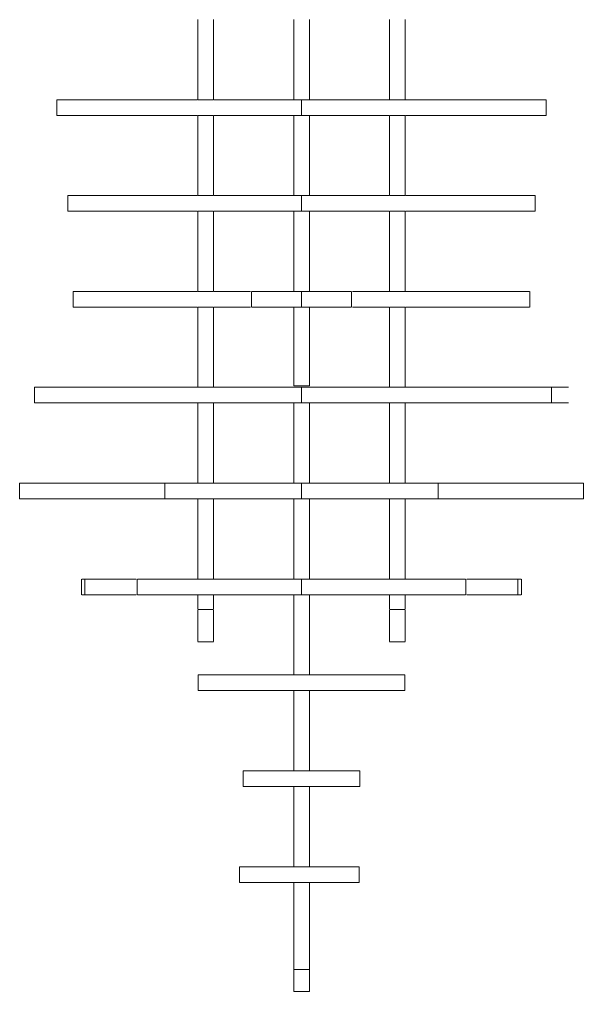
# Model space of a CAD drawing. Header units: millimetres. Extents: x -790 to 3917, y -2121 to 391.
# Drawn here: x -44.5 to 99.6, y -2121.1 to -1872.7 of the extents above; entities that cross this region are included whole.
import ezdxf

# ---------------------------------------------------------------- set-up
doc = ezdxf.new("R2010")
doc.units = ezdxf.units.MM

msp = doc.modelspace()

# ---------------------------------------------------------------- linework, layer by layer
at = {"color": 7, "linetype": 'Continuous', "lineweight": 15}
for p, q in [((1.06, -1893.23), (5.06, -1893.23)), ((27.56, -1893.23), (27.56, -1897.23)), ((50.06, -1893.23), (54.06, -1893.23)), ((5.06, -1897.23), (1.06, -1897.23)), ((54.06, -1897.23), (50.06, -1897.23)), ((1.06, -1917.73), (5.06, -1917.73)), ((27.56, -1917.73), (27.56, -1921.73)), ((50.06, -1917.73), (54.06, -1917.73)), ((5.06, -1921.73), (1.06, -1921.73)), ((54.06, -1921.73), (50.06, -1921.73)), ((1.06, -1942.23), (5.06, -1942.23)), ((27.56, -1942.23), (27.56, -1946.23)), ((50.06, -1942.23), (54.06, -1942.23)), ((5.06, -1946.23), (1.06, -1946.23)), ((54.06, -1946.23), (50.06, -1946.23)), ((25.56, -1966.73), (29.56, -1966.73)), ((27.56, -1966.73), (27.56, -1970.73)), ((91.47, -1966.73), (91.47, -1970.73)), ((27.56, -1991.23), (27.56, -1995.23)), ((-27.77, -2015.73), (-27.77, -2019.73)), ((26.94, -2015.73), (27.86, -2015.73)), ((27.56, -2015.73), (27.56, -2019.73)), ((29.56, -2015.73), (29.56, -2015.73)), ((82.88, -2015.73), (82.88, -2019.73)), ((1.18, -2040.23), (53.93, -2040.23)), ((1.18, -2044.23), (53.93, -2044.23)), ((12.65, -2064.73), (42.46, -2064.73)), ((12.65, -2068.73), (42.46, -2068.73)), ((11.73, -2089.23), (42.33, -2089.23)), ((11.73, -2093.23), (42.33, -2093.23)), ((29.56, -2115.46), (25.56, -2115.46))]:
    msp.add_line(p, q, dxfattribs=at)
for points, knots in [([(1.06, -1872.73), (1.06, -1874.62), (1.06, -1881.78), (1.06, -1888.21), (1.06, -1893.23)], [0.50079605, 0.50079605, 0.50079605, 0.50079605, 0.51158173, 0.54179106, 0.54179106, 0.54179106, 0.54179106]), ([(5.06, -1872.73), (5.06, -1874.62), (5.06, -1881.78), (5.06, -1888.21), (5.06, -1893.23)], [0.50079605, 0.50079605, 0.50079605, 0.50079605, 0.51158173, 0.54179106, 0.54179106, 0.54179106, 0.54179106]), ([(25.56, -1872.73), (25.56, -1878.36), (25.56, -1885.94), (25.56, -1892.04), (25.56, -1893.23)], [0.41090773, 0.41090773, 0.41090773, 0.41090773, 0.43684293, 0.44326591, 0.44326591, 0.44326591, 0.44326591]), ([(29.56, -1872.73), (29.56, -1878.36), (29.56, -1885.94), (29.56, -1892.04), (29.56, -1893.23)], [0.41090773, 0.41090773, 0.41090773, 0.41090773, 0.43684293, 0.44326591, 0.44326591, 0.44326591, 0.44326591]), ([(50.06, -1872.73), (50.06, -1874.62), (50.06, -1881.78), (50.06, -1888.21), (50.06, -1893.23)], [0.50079605, 0.50079605, 0.50079605, 0.50079605, 0.51158173, 0.54179106, 0.54179106, 0.54179106, 0.54179106]), ([(54.06, -1872.73), (54.06, -1874.62), (54.06, -1881.78), (54.06, -1888.21), (54.06, -1893.23)], [0.50079605, 0.50079605, 0.50079605, 0.50079605, 0.51158173, 0.54179106, 0.54179106, 0.54179106, 0.54179106]), ([(-34.9, -1893.23), (-34.92, -1893.23), (-34.99, -1893.23), (-34.19, -1893.23), (-32.35, -1893.23), (-29.48, -1893.23), (-25.74, -1893.23), (-21.48, -1893.23), (-17.06, -1893.23), (-12.57, -1893.23), (-8.23, -1893.23), (-4.24, -1893.23), (-1.33, -1893.23), (0.33, -1893.23), (0.88, -1893.23)], [0, 0, 0, 0, 0.044014, 0.145721, 0.231024, 0.316664, 0.403717, 0.491603, 0.578601, 0.662408, 0.757077, 0.851434, 0.950939, 1, 1, 1, 1]), ([(5.23, -1893.23), (5.58, -1893.23), (7.13, -1893.23), (10.03, -1893.23), (14.11, -1893.23), (18.01, -1893.23), (21.55, -1893.23), (24.45, -1893.23), (26.56, -1893.23), (27.56, -1893.23)], [0, 0, 0, 0, 0.062916, 0.275801, 0.489183, 0.690332, 0.802843, 0.905905, 1, 1, 1, 1]), ([(27.56, -1893.23), (28.56, -1893.23), (30.66, -1893.23), (33.56, -1893.23), (37.11, -1893.23), (41.01, -1893.23), (45.09, -1893.23), (48.8, -1893.23), (52.63, -1893.23), (56.63, -1893.23), (61.37, -1893.23), (67.04, -1893.23), (72.66, -1893.23), (77.59, -1893.23), (81.54, -1893.23), (84.96, -1893.23), (87.57, -1893.23), (89.23, -1893.23), (90.04, -1893.23), (90.04, -1893.23), (90.04, -1893.23)], [0, 0, 0, 0, 0.0287961, 0.0603366, 0.0947687, 0.1563267, 0.2216289, 0.2867786, 0.3486521, 0.4323815, 0.5082635, 0.5818863, 0.6593086, 0.7100168, 0.76094, 0.8113069, 0.8609092, 0.9103787, 0.9633977, 1, 1, 1, 1]), ([(-34.9, -1897.23), (-34.92, -1897.23), (-34.99, -1897.23), (-34.19, -1897.23), (-32.35, -1897.23), (-29.48, -1897.23), (-25.74, -1897.23), (-21.48, -1897.23), (-17.06, -1897.23), (-12.57, -1897.23), (-8.23, -1897.23), (-4.24, -1897.23), (-1.33, -1897.23), (0.33, -1897.23), (0.88, -1897.23)], [0, 0, 0, 0, 0.044014, 0.145721, 0.231024, 0.316664, 0.403717, 0.491603, 0.578601, 0.662408, 0.757077, 0.851434, 0.950939, 1, 1, 1, 1]), ([(5.23, -1897.23), (5.58, -1897.23), (7.13, -1897.23), (10.03, -1897.23), (14.11, -1897.23), (18.01, -1897.23), (21.55, -1897.23), (24.45, -1897.23), (26.56, -1897.23), (27.56, -1897.23)], [0, 0, 0, 0, 0.062916, 0.275801, 0.489183, 0.690332, 0.802843, 0.905905, 1, 1, 1, 1]), ([(25.56, -1897.23), (25.56, -1899.68), (25.56, -1905.42), (25.56, -1913.17), (25.56, -1917.73)], [0.45054608, 0.45054608, 0.45054608, 0.45054608, 0.46386884, 0.48087447, 0.48087447, 0.48087447, 0.48087447]), ([(27.56, -1897.23), (28.56, -1897.23), (30.66, -1897.23), (33.56, -1897.23), (37.11, -1897.23), (41.01, -1897.23), (45.08, -1897.23), (47.99, -1897.23), (49.53, -1897.23), (49.88, -1897.23)], [0, 0, 0, 0, 0.094095, 0.197157, 0.309668, 0.510817, 0.724199, 0.937084, 1, 1, 1, 1]), ([(29.56, -1897.23), (29.56, -1899.68), (29.56, -1905.42), (29.56, -1913.17), (29.56, -1917.73)], [0.45054608, 0.45054608, 0.45054608, 0.45054608, 0.46386884, 0.48087447, 0.48087447, 0.48087447, 0.48087447]), ([(54.23, -1897.23), (55.1, -1897.23), (57.34, -1897.23), (61.38, -1897.23), (67.04, -1897.23), (72.66, -1897.23), (77.59, -1897.23), (81.54, -1897.23), (84.96, -1897.23), (87.57, -1897.23), (89.23, -1897.23), (90.04, -1897.23), (90.04, -1897.23), (90.04, -1897.23)], [0, 0, 0, 0, 0.077332, 0.200679, 0.320353, 0.446204, 0.52863, 0.611406, 0.693278, 0.773907, 0.85432, 0.940503, 1, 1, 1, 1]), ([(-32.12, -1917.73), (-32.07, -1917.73), (-31.96, -1917.73), (-30.95, -1917.73), (-29.14, -1917.73), (-26.32, -1917.73), (-22.43, -1917.73), (-17.65, -1917.73), (-12.16, -1917.73), (-6.44, -1917.73), (-1.92, -1917.73), (0.31, -1917.73), (0.88, -1917.73)], [0, 0, 0, 0, 0.1059823, 0.2116825, 0.3168186, 0.4223025, 0.5296635, 0.6356716, 0.7447869, 0.8549285, 0.9629366, 1, 1, 1, 1]), ([(5.23, -1917.73), (6.13, -1917.73), (8.34, -1917.73), (10.46, -1917.73), (11.74, -1917.73), (12.32, -1917.73), (12.72, -1917.73), (13.21, -1917.73), (14.1, -1917.73), (15.63, -1917.73), (17.89, -1917.73), (20.76, -1917.73), (23.97, -1917.73), (26.38, -1917.73), (27.56, -1917.73)], [0, 0, 0, 0, 0.079127, 0.193353, 0.271908, 0.351928, 0.433781, 0.517329, 0.602622, 0.689871, 0.777855, 0.865645, 0.934318, 1, 1, 1, 1]), ([(27.56, -1917.73), (28.73, -1917.73), (31.14, -1917.73), (34.29, -1917.73), (37.08, -1917.73), (39.28, -1917.73), (40.82, -1917.73), (41.76, -1917.73), (42.29, -1917.73), (42.7, -1917.73), (43.23, -1917.73), (44.36, -1917.73), (46.37, -1917.73), (48.25, -1917.73), (49.61, -1917.73), (49.88, -1917.73)], [0, 0, 0, 0, 0.065595, 0.134177, 0.217495, 0.301011, 0.383989, 0.465274, 0.544913, 0.623053, 0.71304, 0.801044, 0.888705, 0.977838, 1, 1, 1, 1]), ([(54.23, -1917.73), (55.39, -1917.73), (58.15, -1917.73), (62.97, -1917.73), (68.22, -1917.73), (73.18, -1917.73), (77.65, -1917.73), (81.43, -1917.73), (84.25, -1917.73), (86.06, -1917.73), (87.07, -1917.73), (87.18, -1917.73), (87.23, -1917.73)], [0, 0, 0, 0, 0.072097, 0.172052, 0.273127, 0.372926, 0.470035, 0.577457, 0.683001, 0.788197, 0.893957, 1, 1, 1, 1]), ([(-32.12, -1921.73), (-32.07, -1921.73), (-31.96, -1921.73), (-30.95, -1921.73), (-29.14, -1921.73), (-26.32, -1921.73), (-22.43, -1921.73), (-17.65, -1921.73), (-12.16, -1921.73), (-6.44, -1921.73), (-1.92, -1921.73), (0.31, -1921.73), (0.88, -1921.73)], [0, 0, 0, 0, 0.1059823, 0.2116825, 0.3168186, 0.4223025, 0.5296635, 0.6356716, 0.7447869, 0.8549285, 0.9629366, 1, 1, 1, 1]), ([(1.06, -1921.73), (1.06, -1925.83), (1.06, -1932.65), (1.06, -1939.37), (1.06, -1942.23)], [0.59671097, 0.59671097, 0.59671097, 0.59671097, 0.62095673, 0.63814758, 0.63814758, 0.63814758, 0.63814758]), ([(5.06, -1921.73), (5.06, -1925.83), (5.06, -1932.65), (5.06, -1939.37), (5.06, -1942.23)], [0.59671097, 0.59671097, 0.59671097, 0.59671097, 0.62095673, 0.63814758, 0.63814758, 0.63814758, 0.63814758]), ([(5.23, -1921.73), (6.13, -1921.73), (8.34, -1921.73), (10.46, -1921.73), (11.74, -1921.73), (12.32, -1921.73), (12.72, -1921.73), (13.21, -1921.73), (14.1, -1921.73), (15.63, -1921.73), (17.89, -1921.73), (20.76, -1921.73), (23.97, -1921.73), (26.38, -1921.73), (27.56, -1921.73)], [0, 0, 0, 0, 0.079127, 0.193353, 0.271908, 0.351928, 0.433781, 0.517329, 0.602622, 0.689871, 0.777855, 0.865645, 0.934318, 1, 1, 1, 1]), ([(25.56, -1921.73), (25.56, -1925.79), (25.56, -1933.04), (25.56, -1939.57), (25.56, -1942.23)], [0.48580493, 0.48580493, 0.48580493, 0.48580493, 0.50070554, 0.51203404, 0.51203404, 0.51203404, 0.51203404]), ([(27.56, -1921.73), (28.73, -1921.73), (31.14, -1921.73), (34.29, -1921.73), (37.08, -1921.73), (39.28, -1921.73), (40.82, -1921.73), (41.76, -1921.73), (42.29, -1921.73), (42.7, -1921.73), (43.23, -1921.73), (44.36, -1921.73), (46.37, -1921.73), (48.25, -1921.73), (49.61, -1921.73), (49.88, -1921.73)], [0, 0, 0, 0, 0.065595, 0.134177, 0.217495, 0.301011, 0.383989, 0.465274, 0.544913, 0.623052, 0.71304, 0.801043, 0.888705, 0.977837, 1, 1, 1, 1]), ([(29.56, -1921.73), (29.56, -1925.79), (29.56, -1933.04), (29.56, -1939.57), (29.56, -1942.23)], [0.48580493, 0.48580493, 0.48580493, 0.48580493, 0.50070554, 0.51203404, 0.51203404, 0.51203404, 0.51203404]), ([(50.06, -1921.73), (50.06, -1925.83), (50.06, -1932.65), (50.06, -1939.37), (50.06, -1942.23)], [0.59671097, 0.59671097, 0.59671097, 0.59671097, 0.62095673, 0.63814758, 0.63814758, 0.63814758, 0.63814758]), ([(54.06, -1921.73), (54.06, -1925.83), (54.06, -1932.65), (54.06, -1939.37), (54.06, -1942.23)], [0.59671097, 0.59671097, 0.59671097, 0.59671097, 0.62095673, 0.63814758, 0.63814758, 0.63814758, 0.63814758]), ([(54.23, -1921.73), (55.39, -1921.73), (58.15, -1921.73), (62.97, -1921.73), (68.22, -1921.73), (73.18, -1921.73), (77.65, -1921.73), (81.43, -1921.73), (84.25, -1921.73), (86.06, -1921.73), (87.07, -1921.73), (87.18, -1921.73), (87.23, -1921.73)], [0, 0, 0, 0, 0.072097, 0.172052, 0.273128, 0.372926, 0.470036, 0.577458, 0.683001, 0.788197, 0.893958, 1, 1, 1, 1]), ([(-30.79, -1942.23), (-30.79, -1942.23), (-30.91, -1942.23), (-30.49, -1942.23), (-29.59, -1942.23), (-27.93, -1942.23), (-25.6, -1942.23), (-22.31, -1942.23), (-18.78, -1942.23), (-15.3, -1942.23), (-12, -1942.23), (-8.11, -1942.23), (-3.89, -1942.23), (-0.72, -1942.23), (0.76, -1942.23), (0.88, -1942.23)], [0, 0, 0, 0, 0.000772, 0.094494, 0.188591, 0.282604, 0.404532, 0.526196, 0.649125, 0.722312, 0.795178, 0.867418, 0.939599, 0.995134, 1, 1, 1, 1]), ([(5.23, -1942.23), (6.34, -1942.23), (8.68, -1942.23), (11.74, -1942.23), (13.72, -1942.23), (14.41, -1942.23), (14.55, -1942.23)], [0, 0, 0, 0, 0.288267, 0.610093, 0.922116, 1, 1, 1, 1]), ([(14.9, -1942.23), (14.88, -1942.23), (14.83, -1942.23), (15.31, -1942.23), (16.29, -1942.23), (17.89, -1942.23), (20, -1942.23), (22.31, -1942.23), (24.83, -1942.23), (26.68, -1942.23), (27.56, -1942.23)], [0, 0, 0, 0, 0.107482, 0.255278, 0.40377, 0.554891, 0.686395, 0.817882, 0.913287, 1, 1, 1, 1]), ([(27.56, -1942.23), (28.3, -1942.23), (29.86, -1942.23), (31.87, -1942.23), (33.8, -1942.23), (35.55, -1942.23), (37.33, -1942.23), (38.82, -1942.23), (39.81, -1942.23), (40.28, -1942.23), (40.24, -1942.23), (40.22, -1942.23)], [0, 0, 0, 0, 0.073208, 0.152386, 0.237807, 0.34242, 0.445318, 0.596382, 0.744818, 0.892558, 1, 1, 1, 1]), ([(40.57, -1942.23), (40.84, -1942.23), (41.78, -1942.23), (44.56, -1942.23), (48.93, -1942.23), (53.81, -1942.23), (58.8, -1942.23), (63.31, -1942.23), (67.25, -1942.23), (70.58, -1942.23), (73.44, -1942.23), (76.78, -1942.23), (80.23, -1942.23), (83.06, -1942.23), (84.89, -1942.23), (85.84, -1942.23), (85.8, -1942.23), (85.79, -1942.23)], [0, 0, 0, 0, 0.01924, 0.067714, 0.118995, 0.173415, 0.228212, 0.288583, 0.34902, 0.40999, 0.471201, 0.531957, 0.649944, 0.76793, 0.85805, 0.948166, 1, 1, 1, 1]), ([(-30.79, -1946.23), (-30.79, -1946.23), (-30.91, -1946.23), (-30.49, -1946.23), (-29.59, -1946.23), (-27.93, -1946.23), (-25.6, -1946.23), (-22.31, -1946.23), (-18.78, -1946.23), (-15.3, -1946.23), (-12, -1946.23), (-8.11, -1946.23), (-3.89, -1946.23), (-0.72, -1946.23), (0.76, -1946.23), (0.88, -1946.23)], [0, 0, 0, 0, 0.000772, 0.094494, 0.188591, 0.282604, 0.404532, 0.526196, 0.649125, 0.722312, 0.795178, 0.867418, 0.939599, 0.995134, 1, 1, 1, 1]), ([(1.06, -1946.23), (1.06, -1947.28), (1.06, -1953.61), (1.06, -1960.59), (1.06, -1966.73)], [0.64605947, 0.64605947, 0.64605947, 0.64605947, 0.65220673, 0.68251759, 0.68251759, 0.68251759, 0.68251759]), ([(5.06, -1946.23), (5.06, -1947.28), (5.06, -1953.61), (5.06, -1960.59), (5.06, -1966.73)], [0.64605947, 0.64605947, 0.64605947, 0.64605947, 0.65220673, 0.68251759, 0.68251759, 0.68251759, 0.68251759]), ([(5.23, -1946.23), (6.34, -1946.23), (8.68, -1946.23), (11.74, -1946.23), (13.72, -1946.23), (14.41, -1946.23), (14.55, -1946.23)], [0, 0, 0, 0, 0.288267, 0.610093, 0.922116, 1, 1, 1, 1]), ([(14.9, -1946.23), (14.88, -1946.23), (14.83, -1946.23), (15.31, -1946.23), (16.29, -1946.23), (17.89, -1946.23), (20, -1946.23), (22.31, -1946.23), (24.83, -1946.23), (26.68, -1946.23), (27.56, -1946.23)], [0, 0, 0, 0, 0.107482, 0.255278, 0.40377, 0.554891, 0.686395, 0.817882, 0.913287, 1, 1, 1, 1]), ([(25.56, -1946.23), (25.56, -1948.16), (25.56, -1951.16), (25.56, -1955.09), (25.56, -1957.91), (25.56, -1960.25), (25.56, -1962.14), (25.56, -1963.45), (25.56, -1964.36), (25.56, -1964.93), (25.56, -1965.38), (25.56, -1965.69), (25.56, -1965.91), (25.56, -1966.09), (25.56, -1966.28), (25.56, -1966.36), (25.56, -1966.35), (25.56, -1966.34)], [0, 0, 0, 0, 0.281822, 0.436345, 0.572189, 0.686979, 0.765569, 0.826903, 0.852148, 0.872943, 0.890151, 0.900371, 0.911107, 0.923408, 0.938139, 0.977119, 1, 1, 1, 1]), ([(27.56, -1946.23), (28.3, -1946.23), (29.86, -1946.23), (31.87, -1946.23), (33.8, -1946.23), (35.55, -1946.23), (37.33, -1946.23), (38.82, -1946.23), (39.81, -1946.23), (40.28, -1946.23), (40.24, -1946.23), (40.22, -1946.23)], [0, 0, 0, 0, 0.073208, 0.152386, 0.237807, 0.34242, 0.445318, 0.596382, 0.744818, 0.892558, 1, 1, 1, 1]), ([(29.56, -1946.23), (29.56, -1948.16), (29.56, -1951.16), (29.56, -1955.09), (29.56, -1957.91), (29.56, -1960.25), (29.56, -1962.14), (29.56, -1963.45), (29.56, -1964.36), (29.56, -1964.93), (29.56, -1965.38), (29.56, -1965.69), (29.56, -1965.91), (29.56, -1966.09), (29.56, -1966.28), (29.56, -1966.36), (29.56, -1966.35), (29.56, -1966.34)], [0, 0, 0, 0, 0.281822, 0.436345, 0.572189, 0.686979, 0.765569, 0.826903, 0.852148, 0.872943, 0.890151, 0.900371, 0.911107, 0.923408, 0.938139, 0.977119, 1, 1, 1, 1]), ([(40.57, -1946.23), (40.84, -1946.23), (41.78, -1946.23), (44.57, -1946.23), (47.68, -1946.23), (49.55, -1946.23), (49.88, -1946.23)], [0, 0, 0, 0, 0.147941, 0.520671, 0.914989, 1, 1, 1, 1]), ([(50.06, -1946.23), (50.06, -1947.28), (50.06, -1953.61), (50.06, -1960.59), (50.06, -1966.73)], [0.64605947, 0.64605947, 0.64605947, 0.64605947, 0.65220673, 0.68251759, 0.68251759, 0.68251759, 0.68251759]), ([(54.06, -1946.23), (54.06, -1947.28), (54.06, -1953.61), (54.06, -1960.59), (54.06, -1966.73)], [0.64605947, 0.64605947, 0.64605947, 0.64605947, 0.65220673, 0.68251759, 0.68251759, 0.68251759, 0.68251759]), ([(54.23, -1946.23), (55.7, -1946.23), (58.95, -1946.23), (63.3, -1946.23), (67.25, -1946.23), (70.58, -1946.23), (73.44, -1946.23), (76.78, -1946.23), (80.23, -1946.23), (83.06, -1946.23), (84.89, -1946.23), (85.84, -1946.23), (85.8, -1946.23), (85.79, -1946.23)], [0, 0, 0, 0, 0.060254, 0.133763, 0.207352, 0.28159, 0.356123, 0.4301, 0.573764, 0.717427, 0.827159, 0.936885, 1, 1, 1, 1]), ([(-40.66, -1966.73), (-40.66, -1966.73), (-40.8, -1966.73), (-40.26, -1966.73), (-38.85, -1966.73), (-36.53, -1966.73), (-33.7, -1966.73), (-30.62, -1966.73), (-27.51, -1966.73), (-24.36, -1966.73), (-21.11, -1966.73), (-17.61, -1966.73), (-13.76, -1966.73), (-9.38, -1966.73), (-4.43, -1966.73), (0.23, -1966.73), (4.41, -1966.73), (8.09, -1966.73), (11.52, -1966.73), (14.47, -1966.73), (17.03, -1966.73), (19.14, -1966.73), (21.22, -1966.73), (23.26, -1966.73), (25.38, -1966.73), (26.86, -1966.73), (27.56, -1966.73)], [0, 0, 0, 0, 0.002074, 0.047202, 0.095526, 0.145209, 0.195726, 0.246013, 0.295336, 0.343533, 0.397931, 0.45279, 0.507782, 0.561108, 0.612906, 0.666191, 0.708812, 0.754828, 0.804428, 0.854646, 0.886592, 0.916034, 0.942155, 0.964505, 0.983265, 1, 1, 1, 1]), ([(27.56, -1966.73), (27.68, -1966.73), (30.86, -1966.73), (37.08, -1966.73), (46.19, -1966.73), (56.19, -1966.73), (64.88, -1966.73), (72.09, -1966.73), (77.25, -1966.73), (82.23, -1966.73), (87.6, -1966.73), (92.63, -1966.73), (95.79, -1966.73), (95.97, -1966.73), (94.89, -1966.73), (94.39, -1966.73)], [0.4981946, 0.4981946, 0.4981946, 0.4981946, 0.5, 0.546875, 0.59375, 0.625, 0.671875, 0.703125, 0.734375, 0.765625, 0.796875, 0.828125, 0.859375, 0.890625, 0.9116822, 0.9116822, 0.9116822, 0.9116822]), ([(-40.66, -1970.73), (-40.66, -1970.73), (-40.8, -1970.73), (-40.26, -1970.73), (-38.85, -1970.73), (-36.53, -1970.73), (-33.7, -1970.73), (-30.62, -1970.73), (-27.51, -1970.73), (-24.36, -1970.73), (-21.11, -1970.73), (-17.61, -1970.73), (-13.76, -1970.73), (-9.38, -1970.73), (-4.43, -1970.73), (0.23, -1970.73), (4.41, -1970.73), (8.09, -1970.73), (11.52, -1970.73), (14.47, -1970.73), (17.03, -1970.73), (19.14, -1970.73), (21.22, -1970.73), (23.26, -1970.73), (25.38, -1970.73), (26.86, -1970.73), (27.56, -1970.73)], [0, 0, 0, 0, 0.002074, 0.047202, 0.095526, 0.145209, 0.195726, 0.246013, 0.295336, 0.343533, 0.397931, 0.45279, 0.507782, 0.561108, 0.612906, 0.666191, 0.708812, 0.754828, 0.804428, 0.854646, 0.886592, 0.916034, 0.942155, 0.964505, 0.983265, 1, 1, 1, 1]), ([(25.56, -1970.73), (25.56, -1974.09), (25.56, -1980.6), (25.56, -1988.03), (25.56, -1991.23)], [0.68593242, 0.68593242, 0.68593242, 0.68593242, 0.71151598, 0.72969822, 0.72969822, 0.72969822, 0.72969822]), ([(27.56, -1970.73), (27.68, -1970.73), (30.86, -1970.73), (37.08, -1970.73), (46.19, -1970.73), (56.19, -1970.73), (64.88, -1970.73), (72.09, -1970.73), (77.25, -1970.73), (82.23, -1970.73), (87.6, -1970.73), (92.63, -1970.73), (95.79, -1970.73), (95.97, -1970.73), (94.89, -1970.73), (94.39, -1970.73)], [0.4981946, 0.4981946, 0.4981946, 0.4981946, 0.5, 0.546875, 0.59375, 0.625, 0.671875, 0.703125, 0.734375, 0.765625, 0.796875, 0.828125, 0.859375, 0.890625, 0.9116822, 0.9116822, 0.9116822, 0.9116822]), ([(29.56, -1970.73), (29.56, -1974.09), (29.56, -1980.6), (29.56, -1988.03), (29.56, -1991.23)], [0.68593242, 0.68593242, 0.68593242, 0.68593242, 0.71151598, 0.72969822, 0.72969822, 0.72969822, 0.72969822]), ([(-44.44, -1991.23), (-44.46, -1991.23), (-44.57, -1991.23), (-44.04, -1991.23), (-42.98, -1991.23), (-41.09, -1991.23), (-38.35, -1991.23), (-34.79, -1991.23), (-30.83, -1991.23), (-26.55, -1991.23), (-22.12, -1991.23), (-17.84, -1991.23), (-13.92, -1991.23), (-10.6, -1991.23), (-8.28, -1991.23), (-7.68, -1991.23), (-7.39, -1991.23)], [0, 0, 0, 0, 0.009668, 0.056924, 0.107084, 0.16068, 0.246487, 0.336037, 0.427282, 0.518808, 0.609243, 0.696701, 0.779231, 0.856257, 0.930613, 1, 1, 1, 1]), ([(-7.36, -1991.23), (-7.34, -1991.23), (-7.3, -1991.23), (-6.57, -1991.23), (-5.12, -1991.23), (-3, -1991.23), (-0.32, -1991.23), (3.33, -1991.23), (7.81, -1991.23), (12.84, -1991.23), (16.82, -1991.23), (19.69, -1991.23), (21.71, -1991.23), (23.46, -1991.23), (24.78, -1991.23), (25.8, -1991.23), (26.4, -1991.23), (27.01, -1991.23), (27.37, -1991.23), (27.56, -1991.23)], [0, 0, 0, 0, 0.073902, 0.152063, 0.209146, 0.264883, 0.323668, 0.388277, 0.498572, 0.618605, 0.742419, 0.818272, 0.885787, 0.929065, 0.96164, 0.971528, 0.980687, 0.98993, 1, 1, 1, 1]), ([(27.56, -1991.23), (27.75, -1991.23), (28.11, -1991.23), (28.71, -1991.23), (29.32, -1991.23), (30.13, -1991.23), (31.11, -1991.23), (32.5, -1991.23), (34.07, -1991.23), (35.89, -1991.23), (38.49, -1991.23), (42.27, -1991.23), (47.31, -1991.23), (51.91, -1991.23), (55.81, -1991.23), (58.79, -1991.23), (60.92, -1991.23), (62.03, -1991.23), (62.47, -1991.23), (62.46, -1991.23), (62.46, -1991.23)], [0, 0, 0, 0, 0.010068, 0.019309, 0.028465, 0.038352, 0.060508, 0.088172, 0.141776, 0.197536, 0.257609, 0.381394, 0.5014, 0.61167, 0.684577, 0.750357, 0.81368, 0.880408, 0.952504, 1, 1, 1, 1]), ([(62.5, -1991.23), (62.79, -1991.23), (63.4, -1991.23), (65.72, -1991.23), (69.03, -1991.23), (72.95, -1991.23), (77.24, -1991.23), (81.66, -1991.23), (85.94, -1991.23), (89.9, -1991.23), (93.47, -1991.23), (96.2, -1991.23), (98.1, -1991.23), (99.15, -1991.23), (99.68, -1991.23), (99.57, -1991.23), (99.55, -1991.23)], [0, 0, 0, 0, 0.069387, 0.143743, 0.220769, 0.303299, 0.390757, 0.481192, 0.572718, 0.663963, 0.753513, 0.83932, 0.892916, 0.943076, 0.990332, 1, 1, 1, 1]), ([(-44.44, -1995.23), (-44.46, -1995.23), (-44.57, -1995.23), (-44.04, -1995.23), (-42.98, -1995.23), (-41.09, -1995.23), (-38.35, -1995.23), (-34.79, -1995.23), (-30.83, -1995.23), (-26.55, -1995.23), (-22.12, -1995.23), (-17.84, -1995.23), (-13.92, -1995.23), (-10.6, -1995.23), (-8.28, -1995.23), (-7.68, -1995.23), (-7.39, -1995.23)], [0, 0, 0, 0, 0.009668, 0.056924, 0.107084, 0.16068, 0.246487, 0.336037, 0.427282, 0.518808, 0.609243, 0.696701, 0.779231, 0.856257, 0.930613, 1, 1, 1, 1]), ([(-7.36, -1995.23), (-7.34, -1995.23), (-7.3, -1995.23), (-6.57, -1995.23), (-5.12, -1995.23), (-3, -1995.23), (-0.32, -1995.23), (3.33, -1995.23), (7.81, -1995.23), (12.84, -1995.23), (16.82, -1995.23), (19.69, -1995.23), (21.71, -1995.23), (23.46, -1995.23), (24.78, -1995.23), (25.8, -1995.23), (26.4, -1995.23), (27.01, -1995.23), (27.37, -1995.23), (27.56, -1995.23)], [0, 0, 0, 0, 0.073902, 0.152063, 0.209146, 0.264883, 0.323668, 0.388277, 0.498572, 0.618605, 0.742419, 0.818272, 0.885787, 0.929065, 0.96164, 0.971528, 0.980687, 0.98993, 1, 1, 1, 1]), ([(1.06, -1995.23), (1.06, -1999.95), (1.06, -2007.32), (1.06, -2011.56), (1.06, -2015.11), (1.06, -2015.73)], [0.73160549, 0.73160549, 0.73160549, 0.73160549, 0.76158173, 0.79283173, 0.79920115, 0.79920115, 0.79920115, 0.79920115]), ([(5.06, -1995.23), (5.06, -1999.95), (5.06, -2007.32), (5.06, -2011.56), (5.06, -2015.11), (5.06, -2015.73)], [0.73160549, 0.73160549, 0.73160549, 0.73160549, 0.76158173, 0.79283173, 0.79920115, 0.79920115, 0.79920115, 0.79920115]), ([(27.56, -1995.23), (27.75, -1995.23), (28.11, -1995.23), (28.71, -1995.23), (29.32, -1995.23), (30.13, -1995.23), (31.11, -1995.23), (32.5, -1995.23), (34.07, -1995.23), (35.89, -1995.23), (38.49, -1995.23), (42.27, -1995.23), (47.31, -1995.23), (51.91, -1995.23), (55.81, -1995.23), (58.79, -1995.23), (60.92, -1995.23), (62.03, -1995.23), (62.47, -1995.23), (62.46, -1995.23), (62.46, -1995.23)], [0, 0, 0, 0, 0.010068, 0.019309, 0.028465, 0.038352, 0.060508, 0.088172, 0.141776, 0.197536, 0.257609, 0.381394, 0.5014, 0.61167, 0.684577, 0.750357, 0.81368, 0.880408, 0.952504, 1, 1, 1, 1]), ([(50.06, -1995.23), (50.06, -1999.95), (50.06, -2007.32), (50.06, -2011.56), (50.06, -2015.11), (50.06, -2015.73)], [0.73160549, 0.73160549, 0.73160549, 0.73160549, 0.76158173, 0.79283173, 0.79920115, 0.79920115, 0.79920115, 0.79920115]), ([(54.06, -1995.23), (54.06, -1999.95), (54.06, -2007.32), (54.06, -2011.56), (54.06, -2015.11), (54.06, -2015.73)], [0.73160549, 0.73160549, 0.73160549, 0.73160549, 0.76158173, 0.79283173, 0.79920115, 0.79920115, 0.79920115, 0.79920115]), ([(62.5, -1995.23), (62.79, -1995.23), (63.4, -1995.23), (65.72, -1995.23), (69.03, -1995.23), (72.95, -1995.23), (77.24, -1995.23), (81.66, -1995.23), (85.94, -1995.23), (89.9, -1995.23), (93.47, -1995.23), (96.2, -1995.23), (98.1, -1995.23), (99.15, -1995.23), (99.68, -1995.23), (99.57, -1995.23), (99.55, -1995.23)], [0, 0, 0, 0, 0.069387, 0.143743, 0.220769, 0.303299, 0.390757, 0.481192, 0.572718, 0.663963, 0.753513, 0.83932, 0.892916, 0.943076, 0.990332, 1, 1, 1, 1]), ([(-28.55, -2015.73), (-28.57, -2015.73), (-28.64, -2015.73), (-28.11, -2015.73), (-27.77, -2015.73)], [0, 0, 0, 0, 0.34465, 1, 1, 1, 1]), ([(-27.77, -2015.73), (-27.32, -2015.73), (-26.41, -2015.73), (-24.13, -2015.73), (-21.52, -2015.73), (-18.72, -2015.73), (-16.36, -2015.73), (-15.1, -2015.73), (-14.67, -2015.73)], [0, 0, 0, 0, 0.170535, 0.347004, 0.529863, 0.716176, 0.901742, 1, 1, 1, 1]), ([(-14.32, -2015.73), (-14.33, -2015.73), (-14.38, -2015.73), (-13.59, -2015.73), (-12.02, -2015.73), (-9.78, -2015.73), (-7.31, -2015.73), (-5.05, -2015.73), (-3.57, -2015.73), (-2.93, -2015.73), (-2.6, -2015.73), (-2.13, -2015.73), (-1.06, -2015.73), (1.16, -2015.73), (4.67, -2015.73), (8.78, -2015.73), (12.68, -2015.73), (16.09, -2015.73), (19.05, -2015.73), (21.45, -2015.73), (23.34, -2015.73), (24.79, -2015.73), (25.95, -2015.73), (26.91, -2015.73), (27.35, -2015.73), (27.56, -2015.73)], [0, 0, 0, 0, 0.015469, 0.047583, 0.09375, 0.143311, 0.194814, 0.257092, 0.318422, 0.377992, 0.434216, 0.485271, 0.532226, 0.578681, 0.629472, 0.686671, 0.75058, 0.807175, 0.862622, 0.912675, 0.944353, 0.969655, 0.987776, 0.994359, 1, 1, 1, 1]), ([(27.56, -2015.73), (27.76, -2015.73), (28.21, -2015.73), (29.17, -2015.73), (30.33, -2015.73), (31.77, -2015.73), (33.66, -2015.73), (36.07, -2015.73), (39.03, -2015.73), (42.24, -2015.73), (45.69, -2015.73), (49.17, -2015.73), (52.31, -2015.73), (54.81, -2015.73), (56.36, -2015.73), (57.27, -2015.73), (57.71, -2015.73), (58.04, -2015.73), (58.68, -2015.73), (60.17, -2015.73), (62.42, -2015.73), (64.9, -2015.73), (67.14, -2015.73), (68.71, -2015.73), (69.5, -2015.73), (69.45, -2015.73), (69.43, -2015.73)], [0, 0, 0, 0, 0.005641, 0.012223, 0.030342, 0.055642, 0.087319, 0.137368, 0.19281, 0.249401, 0.303134, 0.352178, 0.396658, 0.437058, 0.475468, 0.514765, 0.565816, 0.622036, 0.681601, 0.742927, 0.805201, 0.856699, 0.906256, 0.952421, 0.984532, 1, 1, 1, 1]), ([(69.78, -2015.73), (70.22, -2015.73), (71.48, -2015.73), (73.84, -2015.73), (76.63, -2015.73), (79.25, -2015.73), (81.53, -2015.73), (82.44, -2015.73), (82.88, -2015.73)], [0, 0, 0, 0, 0.098258, 0.283824, 0.470137, 0.652996, 0.829465, 1, 1, 1, 1]), ([(82.88, -2015.73), (83.23, -2015.73), (83.76, -2015.73), (83.69, -2015.73), (83.66, -2015.73)], [0, 0, 0, 0, 0.667191, 1, 1, 1, 1]), ([(-28.55, -2019.73), (-28.57, -2019.73), (-28.64, -2019.73), (-28.11, -2019.73), (-27.77, -2019.73)], [0, 0, 0, 0, 0.34465, 1, 1, 1, 1]), ([(-27.77, -2019.73), (-27.32, -2019.73), (-26.41, -2019.73), (-24.13, -2019.73), (-21.52, -2019.73), (-18.72, -2019.73), (-16.36, -2019.73), (-15.1, -2019.73), (-14.67, -2019.73)], [0, 0, 0, 0, 0.170535, 0.347004, 0.529863, 0.716176, 0.901742, 1, 1, 1, 1]), ([(-14.32, -2019.73), (-14.33, -2019.73), (-14.38, -2019.73), (-13.59, -2019.73), (-12.02, -2019.73), (-9.78, -2019.73), (-7.31, -2019.73), (-5.05, -2019.73), (-3.57, -2019.73), (-2.93, -2019.73), (-2.6, -2019.73), (-2.13, -2019.73), (-1.06, -2019.73), (1.16, -2019.73), (4.67, -2019.73), (8.78, -2019.73), (12.68, -2019.73), (16.09, -2019.73), (19.05, -2019.73), (21.45, -2019.73), (23.34, -2019.73), (24.79, -2019.73), (25.95, -2019.73), (26.91, -2019.73), (27.35, -2019.73), (27.56, -2019.73)], [0, 0, 0, 0, 0.015469, 0.047583, 0.09375, 0.143311, 0.194814, 0.257092, 0.318422, 0.377992, 0.434216, 0.485271, 0.532226, 0.578681, 0.629472, 0.686671, 0.75058, 0.807175, 0.862622, 0.912675, 0.944353, 0.969655, 0.987776, 0.994359, 1, 1, 1, 1]), ([(1.06, -2019.73), (1.06, -2020.01), (1.06, -2021.01), (1.06, -2022.4), (1.06, -2023.43), (1.06, -2023.37), (1.06, -2023.36)], [0, 0, 0, 0, 0.145235, 0.509581, 0.836023, 1, 1, 1, 1]), ([(5.06, -2019.73), (5.06, -2020.01), (5.06, -2021.01), (5.06, -2022.4), (5.06, -2023.43), (5.06, -2023.37), (5.06, -2023.36)], [0, 0, 0, 0, 0.145235, 0.509581, 0.836023, 1, 1, 1, 1]), ([(25.56, -2019.73), (25.56, -2025.05), (25.56, -2032), (25.56, -2038.67), (25.56, -2040.23)], [0.78035227, 0.78035227, 0.78035227, 0.78035227, 0.80793655, 0.81649377, 0.81649377, 0.81649377, 0.81649377]), ([(27.56, -2019.73), (27.76, -2019.73), (28.21, -2019.73), (29.17, -2019.73), (30.33, -2019.73), (31.77, -2019.73), (33.66, -2019.73), (36.07, -2019.73), (39.03, -2019.73), (42.24, -2019.73), (45.69, -2019.73), (49.17, -2019.73), (52.31, -2019.73), (54.81, -2019.73), (56.36, -2019.73), (57.27, -2019.73), (57.71, -2019.73), (58.04, -2019.73), (58.68, -2019.73), (60.17, -2019.73), (62.42, -2019.73), (64.9, -2019.73), (67.14, -2019.73), (68.71, -2019.73), (69.5, -2019.73), (69.45, -2019.73), (69.43, -2019.73)], [0, 0, 0, 0, 0.005641, 0.012223, 0.030342, 0.055642, 0.087319, 0.137368, 0.19281, 0.249401, 0.303134, 0.352178, 0.396658, 0.437058, 0.475468, 0.514765, 0.565816, 0.622036, 0.681601, 0.742927, 0.805201, 0.856699, 0.906256, 0.952421, 0.984532, 1, 1, 1, 1]), ([(29.56, -2019.73), (29.56, -2025.05), (29.56, -2032), (29.56, -2038.67), (29.56, -2040.23)], [0.78035227, 0.78035227, 0.78035227, 0.78035227, 0.80793655, 0.81649377, 0.81649377, 0.81649377, 0.81649377]), ([(50.06, -2019.73), (50.06, -2020.01), (50.06, -2021.01), (50.06, -2022.4), (50.06, -2023.43), (50.06, -2023.37), (50.06, -2023.36)], [0, 0, 0, 0, 0.145235, 0.509581, 0.836023, 1, 1, 1, 1]), ([(54.06, -2019.73), (54.06, -2020.01), (54.06, -2021.01), (54.06, -2022.4), (54.06, -2023.43), (54.06, -2023.37), (54.06, -2023.36)], [0, 0, 0, 0, 0.145235, 0.509581, 0.836023, 1, 1, 1, 1]), ([(69.78, -2019.73), (70.22, -2019.73), (71.48, -2019.73), (73.84, -2019.73), (76.63, -2019.73), (79.25, -2019.73), (81.53, -2019.73), (82.44, -2019.73), (82.88, -2019.73)], [0, 0, 0, 0, 0.098258, 0.283824, 0.470137, 0.652996, 0.829465, 1, 1, 1, 1]), ([(82.88, -2019.73), (83.23, -2019.73), (83.76, -2019.73), (83.69, -2019.73), (83.66, -2019.73)], [0, 0, 0, 0, 0.667191, 1, 1, 1, 1]), ([(1.06, -2023.71), (1.06, -2024.43), (1.06, -2026.12), (1.06, -2028.47), (1.06, -2030.51), (1.06, -2031.69), (1.06, -2031.67), (1.06, -2031.66)], [0, 0, 0, 0, 0.154338, 0.361546, 0.563416, 0.828547, 1, 1, 1, 1]), ([(5.06, -2023.71), (5.06, -2024.43), (5.06, -2026.12), (5.06, -2028.47), (5.06, -2030.51), (5.06, -2031.69), (5.06, -2031.67), (5.06, -2031.66)], [0, 0, 0, 0, 0.154338, 0.361546, 0.563416, 0.828547, 1, 1, 1, 1]), ([(50.06, -2023.71), (50.06, -2024.43), (50.06, -2026.12), (50.06, -2028.47), (50.06, -2030.51), (50.06, -2031.69), (50.06, -2031.67), (50.06, -2031.66)], [0, 0, 0, 0, 0.154338, 0.361546, 0.563416, 0.828547, 1, 1, 1, 1]), ([(54.06, -2023.71), (54.06, -2024.43), (54.06, -2026.12), (54.06, -2028.47), (54.06, -2030.51), (54.06, -2031.69), (54.06, -2031.67), (54.06, -2031.66)], [0, 0, 0, 0, 0.154338, 0.361546, 0.563416, 0.828547, 1, 1, 1, 1]), ([(25.56, -2068.73), (25.56, -2070.4), (25.56, -2076.18), (25.56, -2083.04), (25.56, -2087.79), (25.56, -2089.23)], [0.87342881, 0.87342881, 0.87342881, 0.87342881, 0.88466482, 0.9132793, 0.9261248, 0.9261248, 0.9261248, 0.9261248]), ([(29.56, -2068.73), (29.56, -2070.4), (29.56, -2076.18), (29.56, -2083.04), (29.56, -2087.79), (29.56, -2089.23)], [0.87342881, 0.87342881, 0.87342881, 0.87342881, 0.88466482, 0.9132793, 0.9261248, 0.9261248, 0.9261248, 0.9261248]), ([(25.56, -2115.46), (25.56, -2115.91), (25.56, -2116.71), (25.56, -2117.81), (25.56, -2118.61), (25.56, -2119.12), (25.56, -2119.54), (25.56, -2119.91), (25.56, -2120.24), (25.56, -2120.65), (25.56, -2120.97), (25.56, -2121.12), (25.56, -2121.1), (25.56, -2121.1)], [0, 0, 0, 0, 0.20942, 0.367664, 0.435467, 0.490125, 0.525826, 0.557773, 0.593808, 0.634462, 0.742333, 0.896443, 1, 1, 1, 1]), ([(29.56, -2115.46), (29.56, -2115.91), (29.56, -2116.71), (29.56, -2117.81), (29.56, -2118.61), (29.56, -2119.12), (29.56, -2119.54), (29.56, -2119.91), (29.56, -2120.24), (29.56, -2120.65), (29.56, -2120.97), (29.56, -2121.12), (29.56, -2121.1), (29.56, -2121.1)], [0, 0, 0, 0, 0.20942, 0.367664, 0.435467, 0.490125, 0.525826, 0.557773, 0.593808, 0.634462, 0.742333, 0.896443, 1, 1, 1, 1])]:
    msp.add_open_spline(points, degree=3, knots=knots, dxfattribs=at)
for points, degree in [([(-34.99, -1893.23), (-34.99, -1897.23)], 1), ([(90.11, -1897.23), (90.11, -1893.23)], 1), ([(1.06, -1897.23), (1.06, -1903.91), (1.06, -1910.98), (1.06, -1917.73)], 3), ([(5.06, -1897.23), (5.06, -1903.91), (5.06, -1910.98), (5.06, -1917.73)], 3), ([(50.06, -1897.23), (50.06, -1903.91), (50.06, -1910.98), (50.06, -1917.73)], 3), ([(54.06, -1897.23), (54.06, -1903.91), (54.06, -1910.98), (54.06, -1917.73)], 3), ([(-32.12, -1917.73), (-32.12, -1921.73)], 1), ([(87.23, -1921.73), (87.23, -1917.73)], 1), ([(-30.79, -1942.23), (-30.79, -1946.23)], 1), ([(14.81, -1942.23), (14.81, -1946.23)], 1), ([(40.3, -1946.23), (40.3, -1942.23)], 1), ([(85.91, -1946.23), (85.91, -1942.23)], 1), ([(-40.67, -1966.73), (-40.67, -1970.73)], 1), ([(25.56, -1966.36), (29.56, -1966.36)], 1), ([(1.06, -1970.73), (1.06, -1977.84), (1.06, -1985.15), (1.06, -1991.23)], 3), ([(5.06, -1970.73), (5.06, -1977.84), (5.06, -1985.15), (5.06, -1991.23)], 3), ([(50.06, -1970.73), (50.06, -1977.84), (50.06, -1985.15), (50.06, -1991.23)], 3), ([(54.06, -1970.73), (54.06, -1977.84), (54.06, -1985.15), (54.06, -1991.23)], 3), ([(-44.5, -1991.23), (-44.5, -1995.23)], 1), ([(-7.39, -1991.23), (-7.39, -1995.23)], 1), ([(62.5, -1995.23), (62.5, -1991.23)], 1), ([(99.61, -1995.23), (99.61, -1991.23)], 1), ([(25.56, -1995.23), (25.56, -2001.79), (25.56, -2008.74), (25.56, -2015.73)], 3), ([(29.56, -1995.23), (29.56, -2001.79), (29.56, -2008.74), (29.56, -2015.73)], 3), ([(-28.64, -2015.73), (-28.64, -2019.73)], 1), ([(-14.41, -2015.73), (-14.41, -2019.73)], 1), ([(69.52, -2019.73), (69.52, -2015.73)], 1), ([(83.76, -2019.73), (83.76, -2015.73)], 1), ([(1.06, -2023.48), (5.06, -2023.48)], 1), ([(50.06, -2023.48), (54.06, -2023.48)], 1), ([(1.06, -2031.79), (5.06, -2031.79)], 1), ([(50.06, -2031.79), (54.06, -2031.79)], 1), ([(1.18, -2040.23), (1.18, -2044.23)], 1), ([(53.93, -2044.23), (53.93, -2040.23)], 1), ([(25.56, -2044.23), (25.56, -2051.52), (25.56, -2058.4), (25.56, -2064.73)], 3), ([(29.56, -2044.23), (29.56, -2051.52), (29.56, -2058.4), (29.56, -2064.73)], 3), ([(12.65, -2064.73), (12.65, -2068.73)], 1), ([(42.46, -2068.73), (42.46, -2064.73)], 1), ([(11.73, -2089.23), (11.73, -2093.23)], 1), ([(42.33, -2093.23), (42.33, -2089.23)], 1), ([(25.56, -2093.23), (25.56, -2099.91), (25.56, -2106.35), (25.56, -2115.46)], 3), ([(29.56, -2093.23), (29.56, -2099.91), (29.56, -2106.35), (29.56, -2115.46)], 3), ([(25.56, -2121.12), (29.56, -2121.12)], 1)]:
    msp.add_open_spline(points, degree=degree, dxfattribs=at)

doc.saveas('drawing.dxf')
